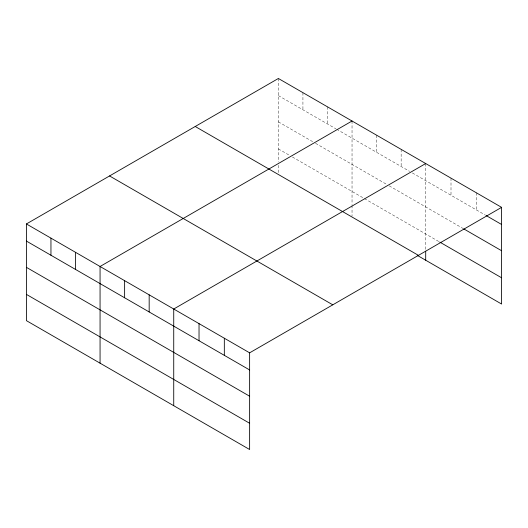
<?xml version="1.0" encoding="UTF-8"?>
<svg xmlns="http://www.w3.org/2000/svg" width="528" height="528" viewBox="0 0 528 528"><rect width="100%" height="100%" fill="white"/><g stroke="black" fill="none" stroke-linecap="round" stroke-linejoin="round"><path stroke-width="0.4" stroke-dasharray="2.64 1.98" d="M278.375 95.601L335.9 128.812M336.607 129.215L409.57 171.343M412.375 172.96L485.437 215.147M278.375 121.856L312.748 141.702M315.559 143.326L386.417 184.232M389.222 185.856L462.95 228.419M278.375 148.909L289.601 155.39M292.406 157.007L439.058 241.679M476.302 192.753L476.302 209.873M451.004 178.147L451.004 195.268M425.7 163.541L425.7 249.559M401.148 149.365L401.148 166.478M376.596 135.188L376.596 152.308M352.037 121.011L352.037 204.567M352.037 205.385L352.037 216.058M327.485 106.834L327.485 123.955M302.927 92.657L302.927 109.778M278.375 78.481L278.375 162.037M278.375 165.317L278.375 172.702"/><path stroke-width="0.79" d="M26.4 223.958L249.625 352.836L249.625 449.519L26.4 320.641L26.4 223.958L278.375 78.481L501.6 207.359L501.6 304.042L417.285 255.367M352.037 121.011L100.063 266.488L100.063 363.172M425.7 163.541L173.732 309.019L173.732 405.702M249.625 352.836L501.6 207.359M486.143 215.549L501.6 224.479M463.65 228.822L501.6 250.734M439.758 242.081L501.6 277.787M195.221 126.489L418.447 255.367M109.553 175.949L332.779 304.828M26.4 241.072L249.625 369.95M26.4 267.333L249.625 396.211M26.4 294.386L249.625 423.265M425.7 251.203L425.7 260.225M224.327 338.23L224.327 355.344M199.03 323.624L199.03 340.738M149.173 294.842L149.173 311.956M124.621 280.665L124.621 297.779M75.511 252.311L75.511 269.425M50.952 238.135L50.952 255.248"/></g></svg>
